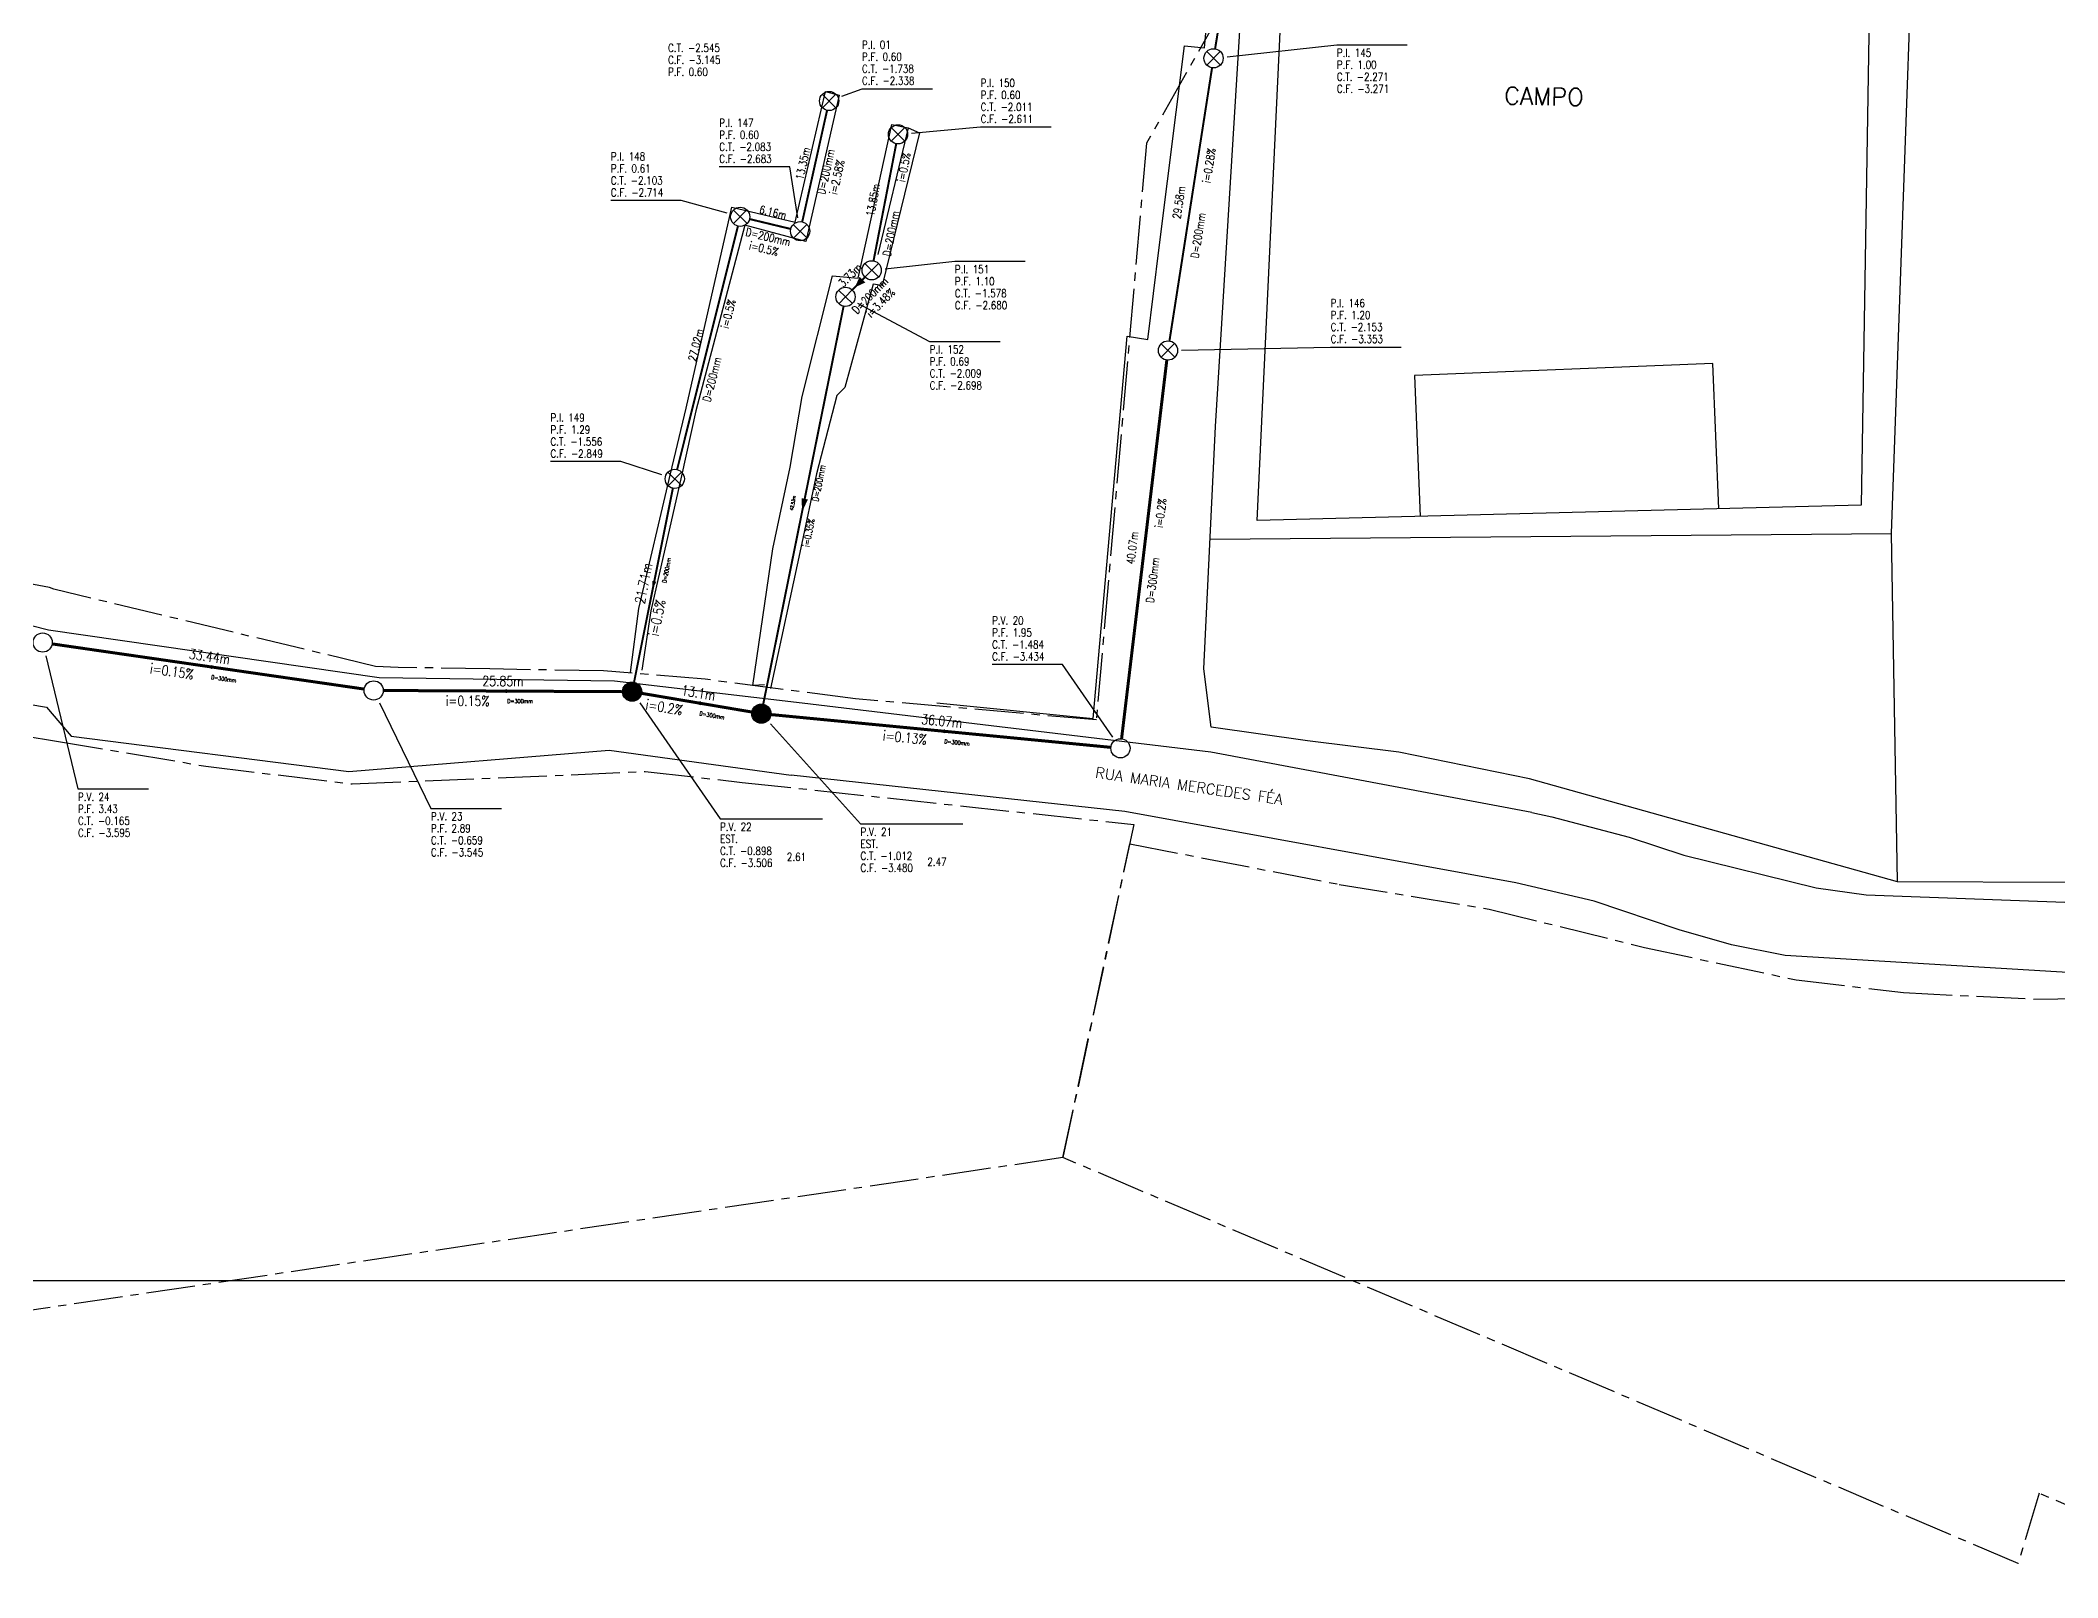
# Model space of a CAD drawing. Extents: x -6997814 to 14282083, y -16 to 289481930.
# Drawn here: x 362353.6 to 362555.3, y 7352258.1 to 7352411.9 of the extents above; entities that cross this region are included whole.
import ezdxf
from ezdxf.enums import TextEntityAlignment as Align

# ---------------------------------------------------------------- set-up
doc = ezdxf.new("R2010")
doc.units = 0
doc.header["$LTSCALE"] = 6.5
doc.linetypes.add('CENTER2', pattern=[1.125, 0.75, -0.125, 0.125, -0.125])
doc.layers.get('0').update_dxf_attribs({"linetype": 'CONTINUOUS'})
for name, color, linetype in [('Córrego', 170, 'CONTINUOUS'), ('GUIA', 7, 'CONTINUOUS'), ('MURO', 251, 'CONTINUOUS'), ('PONTOS-Caixas - Esgoto_U', 1, 'CONTINUOUS'), ('PONTOS-CAIXAS_U', 1, 'CONTINUOUS'), ('PS_IND_COMPRIMENTO', 7, 'CONTINUOUS'), ('PS_IND_DIAMETRO', 7, 'CONTINUOUS'), ('PS_IND_FLUXO', 3, 'CONTINUOUS'), ('PS_IND_INCLINACAO', 7, 'CONTINUOUS'), ('PS_PONTOS_IDENTIFICACAO_LIN', 7, 'CONTINUOUS'), ('PS_PONTOS_IDENTIFICACAO_TXT', 7, 'CONTINUOUS'), ('QUADRA-INDEF', 7, 'CENTER2'), ('T_Ptos', 7, 'CONTINUOUS'), ('TUBO_PVC', 1, 'CONTINUOUS')]:
    doc.layers.add(name, color=color, linetype=linetype)
doc.styles.add('1-1000  -  RÉGUA 100', font='romans.shx', dxfattribs={"height": 2.5})
doc.styles.add('ROMANS', font='romans.shx')
picture_1 = doc.add_image_def('image1.ecw', size_in_pixel=(49668, 39849))

# ---------------------------------------------------------------- blocks, each defined once
blk = doc.blocks.new('*U168', base_point=(4191.731, 1118.971))
for p, q in [((4191.559, 1119.139), (4191.902, 1118.803)), ((4191.898, 1119.143), (4191.563, 1118.8))]:
    blk.add_line(p, q)
blk.add_circle((4191.731, 1118.971), 0.24)
blk = doc.blocks.new('*U169', base_point=(4191.731, 1118.971))
for p, q in [((4191.559, 1119.139), (4191.902, 1118.803)), ((4191.898, 1119.143), (4191.563, 1118.8))]:
    blk.add_line(p, q)
blk.add_circle((4191.731, 1118.971), 0.24)
blk = doc.blocks.new('*U170', base_point=(362285.523, 7352579.72))
at = {"layer": 'GUIA'}
blk.add_circle((362285.523, 7352579.72), 0.24, dxfattribs=at)
blk = doc.blocks.new('*U172', base_point=(362285.523, 7352579.72))
at = {"layer": 'GUIA'}
blk.add_circle((362285.523, 7352579.72), 0.24, dxfattribs=at)
blk = doc.blocks.new('*U173', base_point=(362285.523, 7352579.72))
at = {"layer": 'GUIA'}
blk.add_circle((362285.523, 7352579.72), 0.24, dxfattribs=at)
blk = doc.blocks.new('*U178', base_point=(4191.731, 1118.971))
for p, q in [((4191.559, 1119.139), (4191.902, 1118.803)), ((4191.898, 1119.143), (4191.563, 1118.8))]:
    blk.add_line(p, q)
blk.add_circle((4191.731, 1118.971), 0.24)
blk = doc.blocks.new('*U179', base_point=(4191.731, 1118.971))
for p, q in [((4191.559, 1119.139), (4191.902, 1118.803)), ((4191.898, 1119.143), (4191.563, 1118.8))]:
    blk.add_line(p, q)
blk.add_circle((4191.731, 1118.971), 0.24)
blk = doc.blocks.new('*U180', base_point=(4191.731, 1118.971))
for p, q in [((4191.559, 1119.139), (4191.902, 1118.803)), ((4191.898, 1119.143), (4191.563, 1118.8))]:
    blk.add_line(p, q)
blk.add_circle((4191.731, 1118.971), 0.24)
blk = doc.blocks.new('*U181', base_point=(4191.731, 1118.971))
for p, q in [((4191.559, 1119.139), (4191.902, 1118.803)), ((4191.898, 1119.143), (4191.563, 1118.8))]:
    blk.add_line(p, q)
blk.add_circle((4191.731, 1118.971), 0.24)
blk = doc.blocks.new('*U182', base_point=(4191.731, 1118.971))
for p, q in [((4191.559, 1119.139), (4191.902, 1118.803)), ((4191.898, 1119.143), (4191.563, 1118.8))]:
    blk.add_line(p, q)
blk.add_circle((4191.731, 1118.971), 0.24)
blk = doc.blocks.new('*U183', base_point=(4191.731, 1118.971))
for p, q in [((4191.559, 1119.139), (4191.902, 1118.803)), ((4191.898, 1119.143), (4191.563, 1118.8))]:
    blk.add_line(p, q)
blk.add_circle((4191.731, 1118.971), 0.24)
blk = doc.blocks.new('*U184', base_point=(4191.731, 1118.971))
for p, q in [((4191.559, 1119.139), (4191.902, 1118.803)), ((4191.898, 1119.143), (4191.563, 1118.8))]:
    blk.add_line(p, q)
blk.add_circle((4191.731, 1118.971), 0.24)
blk = doc.blocks.new('*U557', base_point=(9690.446, 9362.01))
at = {"const_width": 0.24, "flags": 128}
blk.add_lwpolyline([(9690.326, 9362.01, 1), (9690.566, 9362.01, 1)], format="xyb", close=True, dxfattribs=at)
blk.add_circle((9690.446, 9362.01), 0.24)
blk = doc.blocks.new('*U558', base_point=(9690.446, 9362.01))
at = {"const_width": 0.24, "flags": 128}
blk.add_lwpolyline([(9690.326, 9362.01, 1), (9690.566, 9362.01, 1)], format="xyb", close=True, dxfattribs=at)
blk.add_circle((9690.446, 9362.01), 0.24)

msp = doc.modelspace()

# ---------------------------------------------------------------- linework, layer by layer
at = {"layer": 'Córrego'}
msp.add_open_spline([(362548.10972, 7352437.2073), (362548.89437, 7352437.21676), (362550.32369, 7352437.23399), (362551.97841, 7352435.64105), (362555.03014, 7352434.94147), (362559.21951, 7352436.23425), (362563.70106, 7352434.65818), (362566.60411, 7352431.90225), (362570.16355, 7352432.39396), (362574.30981, 7352428.3747), (362582.6229, 7352432.29673), (362589.00693, 7352423.94886), (362597.72142, 7352422.26569), (362606.01694, 7352421.67909), (362612.70404, 7352417.50213), (362620.89232, 7352418.3128), (362628.78981, 7352413.06709), (362638.85558, 7352414.72918), (362645.39342, 7352407.50043), (362651.82809, 7352408.60138), (362655.03555, 7352409.15016)], degree=3, knots=[0, 0, 0, 0, 2.252367171, 4.102918966, 6.556958152, 11.257270055, 16.828494745, 19.97047372, 22.61188499, 26.733976624, 35.519160138, 44.157075798, 53.981428369, 61.431017842, 68.910333987, 76.685482876, 84.812342666, 96.1178229, 103.944166072, 111.722575792, 111.722575792, 111.722575792, 111.722575792], dxfattribs=at)
at = {"layer": 'GUIA', "lineweight": -2}
for p, q in [((362354.45168, 7352352.91166, -0.2248), (362323.90883, 7352360.66619, -0.6308)), ((362314.51621, 7352351.80819, -0.4469), (362354.25651, 7352345.22135, 0.1667)), ((362387.51269, 7352348.15217, -0.5905), (362354.45168, 7352352.91166, -0.2248)), ((362411.06014, 7352347.80307, -0.7543), (362387.51269, 7352348.15217, -0.5905)), ((362429.80301, 7352345.61237, -0.9027), (362411.06014, 7352347.80307, -0.7543)), ((362354.25651, 7352345.22135, 0.1667), (362356.72877, 7352342.30519, 0.1416)), ((362356.72877, 7352342.30519, 0.1416), (362384.47895, 7352338.7892, -0.4553)), ((362384.47895, 7352338.7892, -0.4553), (362410.50343, 7352340.91131, -0.8397)), ((362410.50343, 7352340.91131, -0.8397), (362428.69976, 7352338.4241, -1.0281)), ((362502.74947, 7352334.68238, -1.5555), (362504.7549, 7352334.23765, -1.5685)), ((362504.7549, 7352334.23765, -1.5685), (362512.50047, 7352332.2064, -1.479)), ((362512.50047, 7352332.2064, -1.479), (362517.96175, 7352330.40499, -1.3825)), ((362517.96175, 7352330.40499, -1.3825), (362531.19235, 7352327.1407, -1.2976)), ((362509.00396, 7352325.79943, -1.4733), (362501.1756, 7352327.646, -1.5307)), ((362531.19235, 7352327.1407, -1.2976), (362536.19701, 7352326.44121, -1.2785)), ((362517.48403, 7352322.9464, -1.327), (362509.00396, 7352325.79943, -1.4733)), ((362536.19701, 7352326.44121, -1.2785), (362565.39917, 7352325.36652, -1.4158)), ((362522.71788, 7352321.44669, -1.225), (362517.48403, 7352322.9464, -1.327)), ((362528.07782, 7352320.36121, -1.213), (362522.71788, 7352321.44669, -1.225)), ((362565.55096, 7352318.13464, -1.3745), (362528.07782, 7352320.36121, -1.213))]:
    msp.add_line(p, q, dxfattribs=at)
at = {"layer": 'GUIA'}
for points, elevation in [([(362502.74947, 7352334.68238), (362470.67929, 7352340.71715), (362429.80301, 7352345.61237)], -1.5555), ([(362501.1756, 7352327.646), (362462.05791, 7352334.76888), (362428.69976, 7352338.4241)], -1.5307)]:
    msp.add_lwpolyline(points, dxfattribs=dict(at, elevation=elevation))
at = {"layer": 'MURO', "lineweight": -2}
for p, q in [((362429.09514, 7352393.70995, -1.9719), (362432.13947, 7352406.79908, -2.2353)), ((362433.51254, 7352406.43112, -2.1784), (362430.1806, 7352391.77597, -1.9425)), ((362432.13947, 7352406.79908, -2.2353), (362433.51254, 7352406.43112, -2.1784)), ((362435.39708, 7352388.10648, -1.8416), (362438.78472, 7352403.48974, -1.7424)), ((362438.78472, 7352403.48974, -1.7424), (362440.40891, 7352403.15209, -1.7793)), ((362440.40891, 7352403.15209, -1.7793), (362437.37966, 7352390.49804, -1.8129)), ((362441.55028, 7352402.64051, -1.7748), (362437.80272, 7352387.37369, -1.5477)), ((362440.40891, 7352403.15209, -1.7793), (362441.55028, 7352402.64051, -1.7748)), ((362418.20303, 7352375.1294, -1.564), (362422.77006, 7352395.22117, -1.9766)), ((362424.07888, 7352393.41692, -2.0107), (362419.18949, 7352374.85912, -1.628)), ((362422.77006, 7352395.22117, -1.9766), (362429.09514, 7352393.70995, -1.9719)), ((362430.1806, 7352391.77597, -1.9425), (362424.07888, 7352393.41692, -2.0107)), ((362429.79359, 7352376.29362, -1.7206), (362432.83112, 7352388.35709, -1.3511)), ((362432.83112, 7352388.35709, -1.3511), (362435.39708, 7352388.10648, -1.8416)), ((362436.91733, 7352387.52995, -1.5506), (362434.08467, 7352377.18374, -1.7312)), ((362437.80272, 7352387.37369, -1.5477), (362436.91733, 7352387.52995, -1.5506)), ((362428.61843, 7352369.20325, -1.4017), (362429.79359, 7352376.29362, -1.7206)), ((362433.25923, 7352376.3755, -1.7549), (362431.25804, 7352368.54988, -1.5065)), ((362434.08467, 7352377.18374, -1.7312), (362433.25923, 7352376.3755, -1.7549)), ((362416.64455, 7352368.54526, -1.3912), (362418.20303, 7352375.1294, -1.564)), ((362419.18949, 7352374.85912, -1.628), (362417.75757, 7352368.34669, -1.406)), ((362426.87866, 7352361.05389, -1.213), (362428.61843, 7352369.20325, -1.4017)), ((362413.46172, 7352355.08149, -0.7491), (362416.64455, 7352368.54526, -1.3912)), ((362417.75757, 7352368.34669, -1.406), (362414.68823, 7352354.83138, -0.9216)), ((362431.25804, 7352368.54988, -1.5065), (362429.67775, 7352361.1341, -1.3484)), ((362429.67775, 7352361.1341, -1.3484), (362426.65911, 7352347.06977, -0.8031)), ((362424.86957, 7352347.38039, -0.7867), (362426.87866, 7352361.05389, -1.213)), ((362412.63439, 7352348.68968, -0.8169), (362413.46172, 7352355.08149, -0.7491)), ((362414.68823, 7352354.83138, -0.9216), (362413.76834, 7352348.9067, -0.8057)), ((362426.03569, 7352347.43493, -0.5329), (362424.86957, 7352347.38039, -0.7867))]:
    msp.add_line(p, q, dxfattribs=at)
at = {"layer": 'MURO'}
for points, elevation in [([(362469.98374, 7352349.05035), (362471.12362, 7352373.28079), (362474.02324, 7352420.48858), (362474.52955, 7352429.13328), (362475.21822, 7352441.07003), (362476.45668, 7352458.37528), (362476.82315, 7352463.26869), (362478.87171, 7352473.23464), (362489.81621, 7352470.34306), (362508.73545, 7352465.35351), (362521.92377, 7352462.351), (362539.00816, 7352457.84571), (362546.19957, 7352455.52661), (362548.84887, 7352468.35812), (362549.52986, 7352475.98999), (362550.02665, 7352483.45442), (362551.02832, 7352493.33897)], -1.517), ([(362458.8945, 7352344.06255), (362462.29297, 7352382.30581), (362464.37835, 7352381.99009), (362465.51681, 7352391.18839), (362468.0456, 7352411.36149), (362470.03254, 7352411.1466), (362470.87241, 7352420.29829), (362462.76819, 7352420.95412), (362457.30807, 7352420.25292), (362457.25137, 7352421.09626), (362461.94268, 7352422.1465), (362471.08354, 7352421.65738), (362472.29257, 7352428.65245), (362461.76947, 7352430.36608), (362461.62816, 7352430.39794)], -1.0002), ([(362480.3342, 7352341.82854), (362470.71614, 7352343.20711), (362469.98374, 7352349.05035)], -1.517), ([(362443.25906, 7352345.64857), (362458.8945, 7352344.06255)], -1.0002)]:
    msp.add_lwpolyline(points, dxfattribs=dict(at, elevation=elevation))
at = {"layer": 'MURO', "lineweight": -2, "elevation": -1.517}
msp.add_lwpolyline([(362470.59381, 7352362.01851), (362538.73204, 7352362.56828), (362541.52289, 7352441.20094), (362538.29996, 7352441.31533), (362538.37876, 7352446.98615), (362476.69675, 7352461.58091)], dxfattribs=at)
at = {"layer": 'MURO', "lineweight": -2}
for points in [[(362479.41818, 7352451.73483), (362537.04013, 7352447.30289), (362535.69153, 7352365.40006), (362475.29717, 7352363.87102), (362479.41818, 7352451.73483)], [(362646.36825, 7352411.65607), (362640.44244, 7352326.48331), (362590.61672, 7352327.52821), (362539.33798, 7352327.75751), (362538.73204, 7352362.56828)], [(362521.46571, 7352365.03989), (362520.87635, 7352379.58082), (362491.03408, 7352378.37129), (362491.60506, 7352364.2839)], [(362539.33798, 7352327.75751), (362502.53598, 7352338.03707), (362489.46743, 7352340.69472), (362480.3342, 7352341.82854)]]:
    msp.add_lwpolyline(points, dxfattribs=at)
at = {"layer": 'PS_IND_FLUXO', "lineweight": -2}
for points in [[(362431.27436, 7352400.29904, 0, 0, 0), (362431.18738, 7352399.90861, 0.8, 0, 0), (362430.83948, 7352398.34689, 0, 0, 0)], [(362438.26978, 7352396.68373, 0, 0, 0), (362438.19371, 7352396.29103, 0.8, 0, 0), (362437.88942, 7352394.72024, 0, 0, 0)], [(362427.58329, 7352393.29705, 0, 0, 0), (362427.19441, 7352393.3907, 0.8, 0, 0), (362425.63888, 7352393.7653, 0, 0, 0)], [(362435.83416, 7352387.96333, 0.8, 0, 0), (362435.07061, 7352387.18959, 0, 0, 0)], [(362420.58652, 7352382.11709, 0, 0, 0), (362420.48964, 7352381.729, 0.8, 0, 0), (362420.10209, 7352380.17664, 0, 0, 0)], [(362430.062, 7352366.04292, 0.65, 0, 0), (362429.8047, 7352364.76864, 0, 0, 0)], [(362415.01934, 7352357.7903, 0.4, 0, 0), (362414.86223, 7352357.00588, 0, 0, 0)], [(362370.81269, 7352349.22094, 0.4, 0, 0), (362370.02095, 7352349.3356, 0, 0, 0)], [(362400.28575, 7352346.81654, 0.4, 0, 0), (362399.48576, 7352346.82048, 0, 0, 0)], [(362419.66127, 7352345.59201, 0.4, 0, 0), (362418.87255, 7352345.72586, 0, 0, 0)], [(362444.07608, 7352342.79216, 0.4, 0, 0), (362443.27978, 7352342.869, 0, 0, 0)]]:
    msp.add_lwpolyline(points, format="xyseb", dxfattribs=at)
at = {"layer": 'PS_IND_FLUXO'}
for points in [[(362468.81623, 7352396.48144, 0, 0, 0), (362468.75459, 7352396.08622, 0.8, 0, 0), (362468.50804, 7352394.50533, 0, 0, 0)], [(362464.12585, 7352361.98284, 0, 0, 0), (362464.0784, 7352361.58566, 0.8, 0, 0), (362463.88863, 7352359.99696, 0, 0, 0)]]:
    msp.add_lwpolyline(points, format="xyseb", dxfattribs=at)
at = {"layer": 'PS_PONTOS_IDENTIFICACAO_LIN', "linetype": 'Continuous'}
for points in [[(362472.29214, 7352410.25327), (362483.27074, 7352411.45693), (362490.31074, 7352411.45693)], [(362467.74236, 7352380.91046), (362482.64955, 7352381.22651), (362489.68955, 7352381.22651)], [(362354.18997, 7352350.35304), (362357.40051, 7352337.04388), (362364.44051, 7352337.04388)], [(362460.85757, 7352342.21644), (362455.83856, 7352349.47195), (362448.79856, 7352349.47195)], [(362387.5564, 7352345.65933), (362392.69164, 7352335.08773), (362399.73164, 7352335.08773)]]:
    msp.add_lwpolyline(points, dxfattribs=at)
at = {"layer": 'PS_PONTOS_IDENTIFICACAO_LIN', "linetype": 'Continuous', "lineweight": -2}
for points in [[(362433.78213, 7352406.31028), (362435.79173, 7352407.05824), (362442.83173, 7352407.05824)], [(362440.75097, 7352402.62033), (362447.6553, 7352403.23563), (362454.6953, 7352403.23563)], [(362429.38823, 7352394.1519), (362428.56103, 7352399.2487), (362421.52103, 7352399.2487)], [(362422.30553, 7352394.61446), (362417.72115, 7352395.88089), (362410.68115, 7352395.88089)], [(362438.11428, 7352389.05043), (362445.07546, 7352389.80281), (362452.11546, 7352389.80281)], [(362435.34293, 7352385.61226), (362442.55414, 7352381.79162), (362449.59414, 7352381.79162)], [(362415.77779, 7352368.45477), (362411.67984, 7352369.76342), (362404.63984, 7352369.76342)], [(362413.58226, 7352345.63629), (362421.59872, 7352334.03851), (362431.83872, 7352334.03851)], [(362426.63346, 7352343.55235), (362435.63963, 7352333.53601), (362445.87963, 7352333.53601)]]:
    msp.add_lwpolyline(points, dxfattribs=at)
at = {"layer": 'QUADRA-INDEF'}
msp.add_lwpolyline([(362471.8441, 7352415.0299), (362464.23409, 7352401.6199), (362459.22409, 7352343.9298), (362435.15407, 7352346.0398), (362420.10405, 7352347.9998), (362409.94403, 7352348.8298), (362398.59402, 7352349.0298), (362389.40401, 7352349.1898), (362387.13401, 7352349.2898), (362355.00397, 7352356.9998), (362354.56397, 7352357.1798), (362354.56397, 7352357.1798), (362322.21393, 7352363.1998)], dxfattribs=at)
for points in [[(362238.84382, 7352379.3998), (362256.17385, 7352370.3198), (362273.99387, 7352362.3898), (362291.20389, 7352355.8298), (362299.8639, 7352352.8198), (362309.88391, 7352350.4698), (362320.59393, 7352347.8998), (362330.61394, 7352346.0798), (362355.05397, 7352341.8298), (362370.17399, 7352339.3098), (362384.80401, 7352337.5298), (362414.10404, 7352338.7698), (362423.81405, 7352337.6898), (362462.9641, 7352333.4798), (362455.8841, 7352300.1598), (362344.04397, 7352283.6097), (362253.57386, 7352284.5097), (362225.80382, 7352297.5097), (362219.49381, 7352340.9598), (362238.84382, 7352379.3998)], [(362455.8841, 7352300.1598), (362462.5541, 7352331.5498), (362483.49413, 7352327.4898), (362498.48415, 7352325.0198), (362514.04416, 7352321.1798), (362529.18418, 7352317.9398), (362539.9242, 7352316.6598), (362552.91421, 7352316.0198), (362573.38424, 7352316.2098), (362600.60427, 7352317.8598), (362617.83429, 7352317.5598), (362630.5443, 7352316.7598), (362639.16431, 7352316.0798), (362638.42432, 7352304.2798), (362637.14432, 7352301.5998), (362610.66429, 7352277.1698), (362581.76426, 7352267.0298), (362573.10425, 7352258.1497), (362553.50422, 7352266.5898), (362551.39422, 7352259.5597), (362455.8841, 7352300.1598)]]:
    msp.add_lwpolyline(points, close=True, dxfattribs=at)
at = {"layer": 'TUBO_PVC'}
for points, const_width in [([(362472.48158, 7352419.5779), (362471.09496, 7352411.05221)], 0.2), ([(362470.7931, 7352409.15722), (362466.53117, 7352381.82955)], 0.2), ([(362466.26957, 7352379.92927), (362461.74491, 7352342.05053)], 0.3)]:
    msp.add_lwpolyline(points, dxfattribs=dict(at, const_width=const_width))
at = {"layer": 'TUBO_PVC', "lineweight": -2}
for points, const_width in [([(362432.29927, 7352404.89985), (362429.81457, 7352393.74608)], 0.2), ([(362439.21394, 7352401.55769), (362436.94527, 7352389.84628)], 0.2), ([(362423.38375, 7352393.32155), (362417.30486, 7352368.97218)], 0.2), ([(362428.67344, 7352393.03452), (362424.54873, 7352394.02782)], 0.2), ([(362436.08867, 7352388.22124), (362434.8161, 7352386.93168)], 0.2), ([(362433.95211, 7352385.30827), (362425.91459, 7352345.50329)], 0.2), ([(362416.88408, 7352367.10072), (362412.99749, 7352347.69546)], 0.2), ([(362386.01315, 7352347.01963), (362354.82049, 7352351.53691)], 0.3), ([(362411.8493, 7352346.75958), (362387.9222, 7352346.87743)], 0.3), ([(362424.7785, 7352344.72359), (362413.75532, 7352346.59428)], 0.3), ([(362460.67592, 7352341.19032), (362426.67995, 7352344.47083)], 0.3)]:
    msp.add_lwpolyline(points, dxfattribs=dict(at, const_width=const_width))

# ---------------------------------------------------------------- block references
at = {"layer": 'PONTOS-Caixas - Esgoto_U', "xscale": 4, "yscale": 4, "zscale": 4}
for name, p in [('*U168', (362470.94093, 7352410.10512)), ('*U178', (362432.50781, 7352405.83599)), ('*U182', (362439.3964, 7352402.49961)), ('*U180', (362423.61614, 7352394.2524)), ('*U179', (362429.60603, 7352392.80994)), ('*U183', (362436.7628, 7352388.90436)), ('*U184', (362434.14197, 7352386.24856)), ('*U169', (362466.38333, 7352380.88165)), ('*U181', (362417.07247, 7352368.04133))]:
    msp.add_blockref(name, p, dxfattribs=at)
at = {"layer": 'PONTOS-CAIXAS_U', "xscale": 4, "yscale": 4, "zscale": 4}
for name, p in [('*U173', (362353.87122, 7352351.67439)), ('*U172', (362386.96241, 7352346.88216)), ('*U170', (362461.63114, 7352341.09815))]:
    msp.add_blockref(name, p, dxfattribs=at)
at = {"layer": 'PONTOS-CAIXAS_U', "lineweight": -2, "xscale": 4, "yscale": 4, "zscale": 4}
for name, p in [('*U558', (362412.8091, 7352346.75486)), ('*U557', (362425.72473, 7352344.56301))]:
    msp.add_blockref(name, p, dxfattribs=at)

# ---------------------------------------------------------------- texts
at = {"color": 0, "linetype": 'Continuous', "lineweight": 30, "ltscale": 0.8, "style": '1-1000  -  RÉGUA 100'}
for s, height, rotation, p in [('CAMPO', 1.747638, 358.8547393, (362499.98964, 7352405.49969)), ('RUA MARIA MERCEDES FÉA', 1.0576512, 351.7089296, (362459.07101, 7352338.17299, 1394.19939))]:
    msp.add_text(s, height=height, rotation=rotation, dxfattribs=at).set_placement(p)
at = {"layer": 'PS_IND_COMPRIMENTO', "lineweight": -2, "style": 'ROMANS', "width": 0.8}
for s, height, rotation, p in [('13.35m', 0.8, 77.4414033, (362429.88563, 7352399.58389)), ('13.85m', 0.8, 79.0367464, (362436.9015, 7352395.9302)), ('6.16m', 0.8, 346.4600201, (362426.89203, 7352394.69782)), ('3.73m', 0.8, 45.3797664, (362434.59825, 7352388.41934)), ('27.02m', 0.8, 75.982464, (362419.18004, 7352381.43753)), ('42.53m', 0.325, 78.5841989, (362428.87962, 7352365.61855)), ('21.71m', 1, 78.6743425, (362413.96026, 7352357.59448)), ('33.44m', 1, 351.7597758, (362370.56014, 7352350.26795)), ('25.85m', 1, 359.7178128, (362399.89068, 7352347.81849)), ('13.1m', 1, 350.3683681, (362419.43422, 7352346.64484)), ('36.07m', 1, 354.488197, (362443.77399, 7352343.82595))]:
    msp.add_text(s, height=height, rotation=rotation, dxfattribs=at).set_placement(p, align=Align.MIDDLE_CENTER)
at = {"layer": 'PS_IND_COMPRIMENTO', "style": 'ROMANS', "width": 0.8}
for s, rotation, p in [('29.58m', 81.1357497, (362467.47646, 7352395.6783)), ('40.07m', 83.1882205, (362462.81571, 7352361.13223))]:
    msp.add_text(s, height=0.8, rotation=rotation, dxfattribs=at).set_placement(p, align=Align.MIDDLE_CENTER)
at = {"layer": 'PS_IND_DIAMETRO', "lineweight": -2, "style": 'ROMANS', "width": 0.8}
for s, height, rotation, p in [('D=200mm', 0.8, 77.4414033, (362432.18183, 7352398.75937)), ('D=200mm', 0.8, 79.0367464, (362438.69477, 7352392.56779)), ('D=200mm', 0.8, 346.4600201, (362426.40798, 7352392.23357)), ('D=200mm', 0.8, 45.3797664, (362436.60528, 7352386.39021, -1.57049)), ('D=200mm', 0.8, 75.982464, (362420.7916, 7352377.98435)), ('D=200mm', 0.65, 78.5841989, (362431.47596, 7352367.61414)), ('D=200mm', 0.4, 78.6743425, (362416.25909, 7352358.88821)), ('D=300mm', 0.4, 351.7597758, (362371.97573, 7352348.04208)), ('D=300mm', 0.4, 359.7178128, (362401.60081, 7352345.81005)), ('D=300mm', 0.4, 350.3683681, (362420.79535, 7352344.38525)), ('D=300mm', 0.4, 354.488197, (362445.29393, 7352341.66999))]:
    msp.add_text(s, height=height, rotation=rotation, dxfattribs=at).set_placement(p, align=Align.MIDDLE_CENTER)
at = {"layer": 'PS_IND_DIAMETRO', "style": 'ROMANS', "width": 0.8}
for s, rotation, p in [('D=200mm', 81.1357497, (362469.39168, 7352392.38383)), ('D=300mm', 83.1882205, (362464.84769, 7352357.90846))]:
    msp.add_text(s, height=0.8, rotation=rotation, dxfattribs=at).set_placement(p, align=Align.MIDDLE_CENTER)
at = {"layer": 'PS_IND_INCLINACAO', "lineweight": -2, "style": 'ROMANS', "width": 0.8}
for s, height, rotation, p in [('i=2.58%', 0.8, 77.4414033, (362433.28189, 7352398.21766)), ('i=0.5%', 0.8, 79.0367464, (362439.98038, 7352399.20442)), ('i=0.5%', 0.8, 346.4600201, (362425.98078, 7352391.0614)), ('i=0.5%', 0.8, 75.982464, (362422.429, 7352384.54305)), ('i=3.48%', 0.8, 45.3797664, (362437.65059, 7352385.64603, -1.57049)), ('i=0.35%', 0.65, 78.5841989, (362430.47247, 7352362.64445)), ('i=0.5%', 1, 78.6743425, (362415.30859, 7352354.14246)), ('i=0.15%', 1, 351.7597758, (362366.78983, 7352348.79309)), ('i=0.15%', 1, 359.7178128, (362396.36087, 7352345.83586)), ('i=0.2%', 1, 350.3683681, (362416.02358, 7352345.19505)), ('i=0.13%', 1, 354.488197, (362440.07816, 7352342.1733))]:
    msp.add_text(s, height=height, rotation=rotation, dxfattribs=at).set_placement(p, align=Align.MIDDLE_CENTER)
at = {"layer": 'PS_IND_INCLINACAO', "style": 'ROMANS', "width": 0.8}
for s, rotation, p in [('i=0.28%', 81.1357497, (362470.48267, 7352399.37927)), ('i=0.2%', 83.1882205, (362465.64948, 7352364.62075))]:
    msp.add_text(s, height=0.8, rotation=rotation, dxfattribs=at).set_placement(p, align=Align.MIDDLE_CENTER)
at = {"layer": 'PS_PONTOS_IDENTIFICACAO_TXT', "style": 'ROMANS', "width": 0.8}
for s, p in [('C.T. -2.545', (362416.39932, 7352410.74379)), ('C.F. -3.145', (362416.39932, 7352409.54379)), ('P.I. 145', (362483.27074, 7352410.25693)), ('P.F. 1.00', (362483.27074, 7352409.05693)), ('P.F. 0.60', (362416.39932, 7352408.34379)), ('C.T. -2.271', (362483.27074, 7352407.85693)), ('C.F. -3.271', (362483.27074, 7352406.65693)), ('P.I. 146', (362482.64955, 7352385.22651)), ('C.T. -2.153', (362482.64955, 7352382.82651)), ('P.F. 1.20', (362482.64955, 7352384.02651)), ('C.F. -3.353', (362482.64955, 7352381.62651)), ('P.V. 20', (362448.79856, 7352353.47195)), ('P.F. 1.95', (362448.79856, 7352352.27195)), ('C.T. -1.484', (362448.79856, 7352351.07195)), ('C.F. -3.434', (362448.79856, 7352349.87195)), ('P.V. 24', (362357.40051, 7352335.84388)), ('P.F. 3.43', (362357.40051, 7352334.64388)), ('C.T. -0.165', (362357.40051, 7352333.44388)), ('C.F. -3.595', (362357.40051, 7352332.24388)), ('P.V. 23', (362392.69164, 7352333.88773)), ('P.F. 2.89', (362392.69164, 7352332.68773)), ('C.T. -0.659', (362392.69164, 7352331.48773)), ('C.F. -3.545', (362392.69164, 7352330.28773))]:
    msp.add_text(s, height=0.8, dxfattribs=at).set_placement(p)
at = {"layer": 'PS_PONTOS_IDENTIFICACAO_TXT', "lineweight": -2, "style": 'ROMANS', "width": 0.8}
for s, p in [('P.I. 01', (362435.79173, 7352411.05824)), ('P.F. 0.60', (362435.79173, 7352409.85824)), ('C.T. -1.738', (362435.79173, 7352408.65824)), ('C.F. -2.338', (362435.79173, 7352407.45824)), ('P.I. 150', (362447.6553, 7352407.23563)), ('C.T. -2.011', (362447.6553, 7352404.83563)), ('P.F. 0.60', (362447.6553, 7352406.03563)), ('P.I. 147', (362421.52103, 7352403.2487)), ('C.F. -2.611', (362447.6553, 7352403.63563)), ('C.T. -2.083', (362421.52103, 7352400.8487)), ('P.F. 0.60', (362421.52103, 7352402.0487)), ('P.I. 148', (362410.68115, 7352399.88089)), ('P.F. 0.61', (362410.68115, 7352398.68089)), ('C.F. -2.683', (362421.52103, 7352399.6487)), ('C.T. -2.103', (362410.68115, 7352397.48089)), ('C.F. -2.714', (362410.68115, 7352396.28089)), ('P.I. 151', (362445.07546, 7352388.60281)), ('P.F. 1.10', (362445.07546, 7352387.40281)), ('C.T. -1.578', (362445.07546, 7352386.20281)), ('C.F. -2.680', (362445.07546, 7352385.00281)), ('P.I. 152', (362442.55414, 7352380.59162)), ('P.F. 0.69', (362442.55414, 7352379.39162)), ('C.T. -2.009', (362442.55414, 7352378.19162)), ('C.F. -2.698', (362442.55414, 7352376.99162)), ('P.I. 149', (362404.63984, 7352373.76342)), ('P.F. 1.29', (362404.63984, 7352372.56342)), ('C.T. -1.556', (362404.63984, 7352371.36342)), ('C.F. -2.849', (362404.63984, 7352370.16342)), ('P.V. 22', (362421.59872, 7352332.83851)), ('P.V. 21', (362435.63963, 7352332.33601)), ('C.T. -0.898', (362421.59872, 7352330.43851)), ('EST. ', (362421.59872, 7352331.63851)), ('EST. ', (362435.63963, 7352331.13601)), ('C.F. -3.506', (362421.59872, 7352329.23851)), ('2.61', (362428.28063, 7352329.83851)), ('C.T. -1.012', (362435.63963, 7352329.93601)), ('C.F. -3.480', (362435.63963, 7352328.73601)), ('2.47', (362442.32154, 7352329.33601))]:
    msp.add_text(s, height=0.8, dxfattribs=at).set_placement(p)

# ---------------------------------------------------------------- pictures from other files: only their frames are drawn
at = {"layer": 'T_Ptos'}
image = msp.add_image(picture_1, insert=(362075.72988, 7352287.82708), size_in_units=(689.73754, 553.38147), dxfattribs=dict(at, fade=70))
image.dxf.flags = 15

doc.saveas('drawing.dxf')
